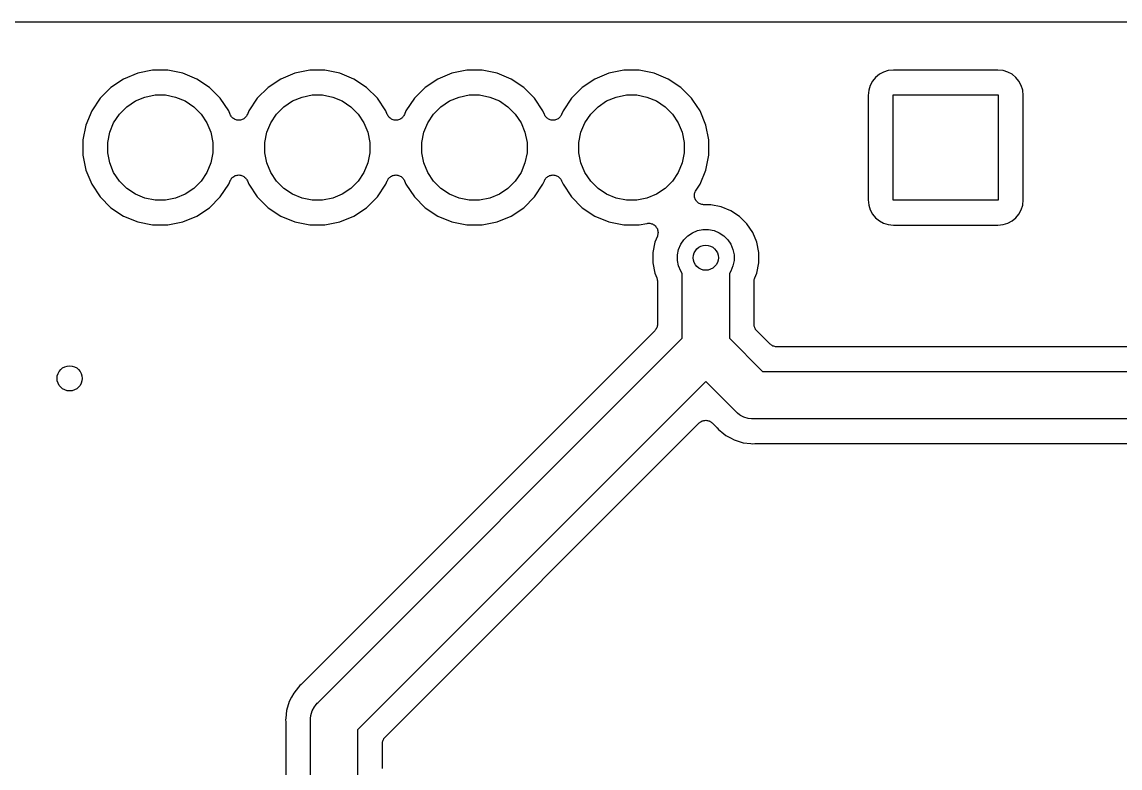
# Model space of a CAD drawing. Extents: x 3.6 to 7.49, y -4.48 to -2.36.
# Drawn here: x 4.397 to 5.096, y -2.865 to -2.391 of the extents above; entities that cross this region are included whole.
import ezdxf

# ---------------------------------------------------------------- set-up
doc = ezdxf.new("R2010")
doc.units = 0
doc.header["$MEASUREMENT"] = 0
doc.layers.add('BLACK', color=7, linetype='CONTINUOUS')

msp = doc.modelspace()

# ---------------------------------------------------------------- linework, layer by layer
at = {"layer": 'BLACK', "linetype": 'CONTINUOUS'}
for p, q in [((4.25432, -2.39055), (7.05473, -2.39055)), ((4.47108, -2.42315), (4.46212, -2.42686)), ((4.48059, -2.42126), (4.47108, -2.42315)), ((4.49028, -2.42126), (4.48059, -2.42126)), ((4.49979, -2.42315), (4.49028, -2.42126)), ((4.50874, -2.42686), (4.49979, -2.42315)), ((4.57108, -2.42315), (4.56212, -2.42686)), ((4.58059, -2.42126), (4.57108, -2.42315)), ((4.59028, -2.42126), (4.58059, -2.42126)), ((4.59979, -2.42315), (4.59028, -2.42126)), ((4.60874, -2.42686), (4.59979, -2.42315)), ((4.67108, -2.42315), (4.66212, -2.42686)), ((4.68059, -2.42126), (4.67108, -2.42315)), ((4.69028, -2.42126), (4.68059, -2.42126)), ((4.69979, -2.42315), (4.69028, -2.42126)), ((4.70874, -2.42686), (4.69979, -2.42315)), ((4.77108, -2.42315), (4.76212, -2.42686)), ((4.78059, -2.42126), (4.77108, -2.42315)), ((4.79028, -2.42126), (4.78059, -2.42126)), ((4.79979, -2.42315), (4.79028, -2.42126)), ((4.80874, -2.42686), (4.79979, -2.42315)), ((4.94318, -2.42385), (4.94078, -2.42582)), ((4.94591, -2.42239), (4.94318, -2.42385)), ((4.94888, -2.42149), (4.94591, -2.42239)), ((4.95226, -2.42116), (4.94888, -2.42149)), ((5.01861, -2.42116), (4.95226, -2.42116)), ((5.02198, -2.42149), (5.01861, -2.42116)), ((5.02495, -2.42239), (5.02198, -2.42149)), ((5.02769, -2.42385), (5.02495, -2.42239)), ((5.03009, -2.42582), (5.02769, -2.42385)), ((4.45406, -2.43225), (4.44721, -2.4391)), ((4.46212, -2.42686), (4.45406, -2.43225)), ((4.5168, -2.43225), (4.50874, -2.42686)), ((4.52366, -2.4391), (4.5168, -2.43225)), ((4.55406, -2.43225), (4.54721, -2.4391)), ((4.56212, -2.42686), (4.55406, -2.43225)), ((4.6168, -2.43225), (4.60874, -2.42686)), ((4.62366, -2.4391), (4.6168, -2.43225)), ((4.65406, -2.43225), (4.64721, -2.4391)), ((4.66212, -2.42686), (4.65406, -2.43225)), ((4.7168, -2.43225), (4.70874, -2.42686)), ((4.72366, -2.4391), (4.7168, -2.43225)), ((4.75406, -2.43225), (4.74721, -2.4391)), ((4.76212, -2.42686), (4.75406, -2.43225)), ((4.8168, -2.43225), (4.80874, -2.42686)), ((4.82366, -2.4391), (4.8168, -2.43225)), ((4.93735, -2.43095), (4.93645, -2.43392)), ((4.93881, -2.42822), (4.93735, -2.43095)), ((4.94078, -2.42582), (4.93881, -2.42822)), ((5.03206, -2.42822), (5.03009, -2.42582)), ((5.03352, -2.43095), (5.03206, -2.42822)), ((5.03442, -2.43392), (5.03352, -2.43095)), ((4.44721, -2.4391), (4.44182, -2.44716)), ((4.46958, -2.44082), (4.47567, -2.43829)), ((4.47567, -2.43829), (4.48214, -2.43701)), ((4.48214, -2.43701), (4.48873, -2.43701)), ((4.48873, -2.43701), (4.49519, -2.43829)), ((4.49519, -2.43829), (4.50128, -2.44082)), ((4.52904, -2.44716), (4.52366, -2.4391)), ((4.54721, -2.4391), (4.54182, -2.44716)), ((4.56958, -2.44082), (4.57567, -2.43829)), ((4.57567, -2.43829), (4.58214, -2.43701)), ((4.58214, -2.43701), (4.58873, -2.43701)), ((4.58873, -2.43701), (4.59519, -2.43829)), ((4.59519, -2.43829), (4.60128, -2.44082)), ((4.62904, -2.44716), (4.62366, -2.4391)), ((4.64721, -2.4391), (4.64182, -2.44716)), ((4.66958, -2.44082), (4.67567, -2.43829)), ((4.67567, -2.43829), (4.68214, -2.43701)), ((4.68214, -2.43701), (4.68873, -2.43701)), ((4.68873, -2.43701), (4.69519, -2.43829)), ((4.69519, -2.43829), (4.70128, -2.44082)), ((4.72904, -2.44716), (4.72366, -2.4391)), ((4.74721, -2.4391), (4.74182, -2.44716)), ((4.76958, -2.44082), (4.77567, -2.43829)), ((4.77567, -2.43829), (4.78214, -2.43701)), ((4.78214, -2.43701), (4.78873, -2.43701)), ((4.78873, -2.43701), (4.79519, -2.43829)), ((4.79519, -2.43829), (4.80128, -2.44082)), ((4.82445, -2.44029), (4.82366, -2.4391)), ((4.93645, -2.43392), (4.93612, -2.4373)), ((4.93612, -2.4373), (4.93612, -2.50365)), ((4.95197, -2.50394), (4.95197, -2.43701)), ((4.95197, -2.43701), (5.0189, -2.43701)), ((5.0189, -2.43701), (5.0189, -2.50394)), ((5.03475, -2.4373), (5.03442, -2.43392)), ((5.03475, -2.50365), (5.03475, -2.4373)), ((4.45944, -2.44914), (4.4641, -2.44448)), ((4.4641, -2.44448), (4.46958, -2.44082)), ((4.50128, -2.44082), (4.50677, -2.44448)), ((4.50677, -2.44448), (4.51143, -2.44914)), ((4.55944, -2.44914), (4.5641, -2.44448)), ((4.5641, -2.44448), (4.56958, -2.44082)), ((4.60128, -2.44082), (4.60677, -2.44448)), ((4.60677, -2.44448), (4.61143, -2.44914)), ((4.65944, -2.44914), (4.6641, -2.44448)), ((4.6641, -2.44448), (4.66958, -2.44082)), ((4.70128, -2.44082), (4.70677, -2.44448)), ((4.70677, -2.44448), (4.71143, -2.44914)), ((4.75944, -2.44914), (4.7641, -2.44448)), ((4.7641, -2.44448), (4.76958, -2.44082)), ((4.80128, -2.44082), (4.80677, -2.44448)), ((4.80677, -2.44448), (4.81143, -2.44914)), ((4.82904, -2.44716), (4.82445, -2.44029)), ((4.44182, -2.44716), (4.43811, -2.45612)), ((4.45578, -2.45462), (4.45944, -2.44914)), ((4.51143, -2.44914), (4.51509, -2.45462)), ((4.52998, -2.44941), (4.52904, -2.44716)), ((4.53024, -2.44991), (4.52998, -2.44941)), ((4.53051, -2.45041), (4.53024, -2.44991)), ((4.53052, -2.45042), (4.53051, -2.45041)), ((4.53052, -2.45043), (4.53052, -2.45042)), ((4.53088, -2.45086), (4.53052, -2.45043)), ((4.53124, -2.45131), (4.53088, -2.45086)), ((4.53125, -2.45132), (4.53124, -2.45131)), ((4.53124, -2.45131), (4.53124, -2.45131)), ((4.53169, -2.45168), (4.53125, -2.45132)), ((4.53212, -2.45204), (4.53169, -2.45168)), ((4.53213, -2.45205), (4.53212, -2.45204)), ((4.53214, -2.45205), (4.53213, -2.45205)), ((4.53264, -2.45232), (4.53214, -2.45205)), ((4.53314, -2.45259), (4.53264, -2.45232)), ((4.53314, -2.4526), (4.53314, -2.45259)), ((4.53315, -2.4526), (4.53314, -2.4526)), ((4.5337, -2.45277), (4.53315, -2.4526)), ((4.53424, -2.45294), (4.5337, -2.45277)), ((4.53425, -2.45294), (4.53424, -2.45294)), ((4.53426, -2.45294), (4.53425, -2.45294)), ((4.53481, -2.453), (4.53426, -2.45294)), ((4.53538, -2.45306), (4.53481, -2.453)), ((4.53539, -2.45306), (4.53538, -2.45306)), ((4.5354, -2.45306), (4.53539, -2.45306)), ((4.53595, -2.45301), (4.5354, -2.45306)), ((4.53653, -2.45296), (4.53595, -2.45301)), ((4.53654, -2.45295), (4.53653, -2.45296)), ((4.53655, -2.45295), (4.53654, -2.45295)), ((4.53709, -2.45279), (4.53655, -2.45295)), ((4.53764, -2.45263), (4.53709, -2.45279)), ((4.53765, -2.45263), (4.53764, -2.45263)), ((4.53815, -2.45236), (4.53765, -2.45262)), ((4.53765, -2.45262), (4.53765, -2.45263)), ((4.53866, -2.4521), (4.53815, -2.45236)), ((4.53867, -2.45209), (4.53866, -2.4521)), ((4.53868, -2.45209), (4.53867, -2.45209)), ((4.53912, -2.45173), (4.53868, -2.45209)), ((4.53956, -2.45138), (4.53912, -2.45173)), ((4.53957, -2.45136), (4.53956, -2.45137)), ((4.53956, -2.45137), (4.53956, -2.45138)), ((4.53993, -2.45093), (4.53957, -2.45136)), ((4.5403, -2.4505), (4.53993, -2.45093)), ((4.54031, -2.45049), (4.5403, -2.4505)), ((4.54058, -2.44998), (4.54031, -2.45048)), ((4.54031, -2.45048), (4.54031, -2.45049)), ((4.54086, -2.44949), (4.54058, -2.44998)), ((4.54087, -2.44947), (4.54086, -2.44947)), ((4.54086, -2.44947), (4.54086, -2.44949)), ((4.54089, -2.44941), (4.54087, -2.44947)), ((4.54087, -2.44947), (4.54087, -2.44947)), ((4.54182, -2.44716), (4.54089, -2.44941)), ((4.55578, -2.45462), (4.55944, -2.44914)), ((4.61143, -2.44914), (4.61509, -2.45462)), ((4.62998, -2.44941), (4.62904, -2.44716)), ((4.63024, -2.44991), (4.62998, -2.44941)), ((4.63051, -2.45041), (4.63024, -2.44991)), ((4.63052, -2.45042), (4.63051, -2.45041)), ((4.63052, -2.45043), (4.63052, -2.45042)), ((4.63088, -2.45086), (4.63052, -2.45043)), ((4.63124, -2.45131), (4.63088, -2.45086)), ((4.63125, -2.45132), (4.63124, -2.45131)), ((4.63124, -2.45131), (4.63124, -2.45131)), ((4.63169, -2.45168), (4.63125, -2.45132)), ((4.63212, -2.45204), (4.63169, -2.45168)), ((4.63213, -2.45205), (4.63212, -2.45204)), ((4.63214, -2.45205), (4.63213, -2.45205)), ((4.63264, -2.45232), (4.63214, -2.45205)), ((4.63314, -2.45259), (4.63264, -2.45232)), ((4.63314, -2.4526), (4.63314, -2.45259)), ((4.63315, -2.4526), (4.63314, -2.4526)), ((4.6337, -2.45277), (4.63315, -2.4526)), ((4.63424, -2.45294), (4.6337, -2.45277)), ((4.63425, -2.45294), (4.63424, -2.45294)), ((4.63426, -2.45294), (4.63425, -2.45294)), ((4.63481, -2.453), (4.63426, -2.45294)), ((4.63538, -2.45306), (4.63481, -2.453)), ((4.63539, -2.45306), (4.63538, -2.45306)), ((4.6354, -2.45306), (4.63539, -2.45306)), ((4.63595, -2.45301), (4.6354, -2.45306)), ((4.63653, -2.45296), (4.63595, -2.45301)), ((4.63654, -2.45295), (4.63653, -2.45296)), ((4.63655, -2.45295), (4.63654, -2.45295)), ((4.63709, -2.45279), (4.63655, -2.45295)), ((4.63764, -2.45263), (4.63709, -2.45279)), ((4.63765, -2.45263), (4.63764, -2.45263)), ((4.63815, -2.45236), (4.63765, -2.45262)), ((4.63765, -2.45262), (4.63765, -2.45263)), ((4.63866, -2.4521), (4.63815, -2.45236)), ((4.63867, -2.45209), (4.63866, -2.4521)), ((4.63868, -2.45209), (4.63867, -2.45209)), ((4.63912, -2.45173), (4.63868, -2.45209)), ((4.63956, -2.45138), (4.63912, -2.45173)), ((4.63957, -2.45136), (4.63956, -2.45137)), ((4.63956, -2.45137), (4.63956, -2.45138)), ((4.63993, -2.45093), (4.63957, -2.45136)), ((4.6403, -2.4505), (4.63993, -2.45093)), ((4.64031, -2.45049), (4.6403, -2.4505)), ((4.64058, -2.44998), (4.64031, -2.45048)), ((4.64031, -2.45048), (4.64031, -2.45049)), ((4.64086, -2.44949), (4.64058, -2.44998)), ((4.64087, -2.44947), (4.64086, -2.44947)), ((4.64086, -2.44947), (4.64086, -2.44949)), ((4.64089, -2.44941), (4.64087, -2.44947)), ((4.64087, -2.44947), (4.64087, -2.44947)), ((4.64182, -2.44716), (4.64089, -2.44941)), ((4.65578, -2.45462), (4.65944, -2.44914)), ((4.71143, -2.44914), (4.71509, -2.45462)), ((4.72998, -2.44941), (4.72904, -2.44716)), ((4.73024, -2.44991), (4.72998, -2.44941)), ((4.73051, -2.45041), (4.73024, -2.44991)), ((4.73052, -2.45042), (4.73051, -2.45041)), ((4.73052, -2.45043), (4.73052, -2.45042)), ((4.73088, -2.45086), (4.73052, -2.45043)), ((4.73124, -2.45131), (4.73088, -2.45086)), ((4.73125, -2.45132), (4.73124, -2.45131)), ((4.73124, -2.45131), (4.73124, -2.45131)), ((4.73169, -2.45168), (4.73125, -2.45132)), ((4.73212, -2.45204), (4.73169, -2.45168)), ((4.73213, -2.45205), (4.73212, -2.45204)), ((4.73214, -2.45205), (4.73213, -2.45205)), ((4.73264, -2.45232), (4.73214, -2.45205)), ((4.73314, -2.45259), (4.73264, -2.45232)), ((4.73314, -2.4526), (4.73314, -2.45259)), ((4.73315, -2.4526), (4.73314, -2.4526)), ((4.7337, -2.45277), (4.73315, -2.4526)), ((4.73424, -2.45294), (4.7337, -2.45277)), ((4.73425, -2.45294), (4.73424, -2.45294)), ((4.73426, -2.45294), (4.73425, -2.45294)), ((4.73481, -2.453), (4.73426, -2.45294)), ((4.73538, -2.45306), (4.73481, -2.453)), ((4.73539, -2.45306), (4.73538, -2.45306)), ((4.7354, -2.45306), (4.73539, -2.45306)), ((4.73595, -2.45301), (4.7354, -2.45306)), ((4.73653, -2.45296), (4.73595, -2.45301)), ((4.73654, -2.45295), (4.73653, -2.45296)), ((4.73655, -2.45295), (4.73654, -2.45295)), ((4.73709, -2.45279), (4.73655, -2.45295)), ((4.73764, -2.45263), (4.73709, -2.45279)), ((4.73765, -2.45263), (4.73764, -2.45263)), ((4.73815, -2.45236), (4.73765, -2.45262)), ((4.73765, -2.45262), (4.73765, -2.45263)), ((4.73866, -2.4521), (4.73815, -2.45236)), ((4.73867, -2.45209), (4.73866, -2.4521)), ((4.73868, -2.45209), (4.73867, -2.45209)), ((4.73912, -2.45173), (4.73868, -2.45209)), ((4.73956, -2.45138), (4.73912, -2.45173)), ((4.73957, -2.45136), (4.73956, -2.45137)), ((4.73956, -2.45137), (4.73956, -2.45138)), ((4.73993, -2.45093), (4.73957, -2.45136)), ((4.7403, -2.4505), (4.73993, -2.45093)), ((4.74031, -2.45049), (4.7403, -2.4505)), ((4.74058, -2.44998), (4.74031, -2.45048)), ((4.74031, -2.45048), (4.74031, -2.45049)), ((4.74086, -2.44949), (4.74058, -2.44998)), ((4.74087, -2.44947), (4.74086, -2.44947)), ((4.74086, -2.44947), (4.74086, -2.44949)), ((4.74089, -2.44941), (4.74087, -2.44947)), ((4.74087, -2.44947), (4.74087, -2.44947)), ((4.74182, -2.44716), (4.74089, -2.44941)), ((4.75578, -2.45462), (4.75944, -2.44914)), ((4.81143, -2.44914), (4.81509, -2.45462)), ((4.83275, -2.45612), (4.82904, -2.44716)), ((4.43811, -2.45612), (4.43622, -2.46563)), ((4.45325, -2.46071), (4.45578, -2.45462)), ((4.51509, -2.45462), (4.51761, -2.46071)), ((4.55325, -2.46071), (4.55578, -2.45462)), ((4.61509, -2.45462), (4.61761, -2.46071)), ((4.65325, -2.46071), (4.65578, -2.45462)), ((4.71509, -2.45462), (4.71761, -2.46071)), ((4.75325, -2.46071), (4.75578, -2.45462)), ((4.81509, -2.45462), (4.81761, -2.46071)), ((4.83465, -2.46563), (4.83275, -2.45612)), ((4.43622, -2.46563), (4.43622, -2.47532)), ((4.45197, -2.46718), (4.45325, -2.46071)), ((4.45197, -2.47377), (4.45197, -2.46718)), ((4.51761, -2.46071), (4.5189, -2.46718)), ((4.5189, -2.46718), (4.5189, -2.47377)), ((4.55197, -2.46718), (4.55325, -2.46071)), ((4.55197, -2.47377), (4.55197, -2.46718)), ((4.61761, -2.46071), (4.6189, -2.46718)), ((4.6189, -2.46718), (4.6189, -2.47377)), ((4.65197, -2.46718), (4.65325, -2.46071)), ((4.65197, -2.47377), (4.65197, -2.46718)), ((4.71761, -2.46071), (4.7189, -2.46718)), ((4.7189, -2.46718), (4.7189, -2.47377)), ((4.75197, -2.46718), (4.75325, -2.46071)), ((4.75197, -2.47377), (4.75197, -2.46718)), ((4.81761, -2.46071), (4.8189, -2.46718)), ((4.8189, -2.46718), (4.8189, -2.47377)), ((4.83465, -2.47532), (4.83465, -2.46563)), ((4.45325, -2.48023), (4.45197, -2.47377)), ((4.5189, -2.47377), (4.51761, -2.48023)), ((4.55325, -2.48023), (4.55197, -2.47377)), ((4.6189, -2.47377), (4.61761, -2.48023)), ((4.65325, -2.48023), (4.65197, -2.47377)), ((4.7189, -2.47377), (4.71761, -2.48023)), ((4.75325, -2.48023), (4.75197, -2.47377)), ((4.8189, -2.47377), (4.81761, -2.48023)), ((4.43622, -2.47532), (4.43811, -2.48483)), ((4.45578, -2.48632), (4.45325, -2.48023)), ((4.51761, -2.48023), (4.51509, -2.48632)), ((4.55578, -2.48632), (4.55325, -2.48023)), ((4.61761, -2.48023), (4.61509, -2.48632)), ((4.65578, -2.48632), (4.65325, -2.48023)), ((4.71761, -2.48023), (4.71509, -2.48632)), ((4.75578, -2.48632), (4.75325, -2.48023)), ((4.81761, -2.48023), (4.81509, -2.48632)), ((4.83275, -2.48483), (4.83465, -2.47532)), ((4.43811, -2.48483), (4.44182, -2.49378)), ((4.45944, -2.4918), (4.45578, -2.48632)), ((4.51509, -2.48632), (4.51143, -2.4918)), ((4.53271, -2.48858), (4.53321, -2.48832)), ((4.53321, -2.48832), (4.53322, -2.48832)), ((4.53322, -2.48832), (4.53323, -2.48831)), ((4.53323, -2.48831), (4.53378, -2.48815)), ((4.53378, -2.48815), (4.53432, -2.48799)), ((4.53432, -2.48799), (4.53433, -2.48799)), ((4.53433, -2.48799), (4.53434, -2.48799)), ((4.53434, -2.48799), (4.5349, -2.48794)), ((4.5349, -2.48794), (4.53546, -2.48789)), ((4.53546, -2.48789), (4.53547, -2.48789)), ((4.53547, -2.48789), (4.53548, -2.48789)), ((4.53548, -2.48789), (4.53605, -2.48795)), ((4.53605, -2.48795), (4.53661, -2.48801)), ((4.53661, -2.48801), (4.53662, -2.48801)), ((4.53662, -2.48801), (4.53663, -2.48801)), ((4.53663, -2.48801), (4.53716, -2.48817)), ((4.53716, -2.48817), (4.53771, -2.48834)), ((4.55944, -2.4918), (4.55578, -2.48632)), ((4.61509, -2.48632), (4.61143, -2.4918)), ((4.63271, -2.48858), (4.63321, -2.48832)), ((4.63321, -2.48832), (4.63322, -2.48832)), ((4.63322, -2.48832), (4.63323, -2.48831)), ((4.63323, -2.48831), (4.63378, -2.48815)), ((4.63378, -2.48815), (4.63432, -2.48799)), ((4.63432, -2.48799), (4.63433, -2.48799)), ((4.63433, -2.48799), (4.63434, -2.48799)), ((4.63434, -2.48799), (4.6349, -2.48794)), ((4.6349, -2.48794), (4.63546, -2.48789)), ((4.63546, -2.48789), (4.63547, -2.48789)), ((4.63547, -2.48789), (4.63548, -2.48789)), ((4.63548, -2.48789), (4.63605, -2.48795)), ((4.63605, -2.48795), (4.63661, -2.48801)), ((4.63661, -2.48801), (4.63662, -2.48801)), ((4.63662, -2.48801), (4.63663, -2.48801)), ((4.63663, -2.48801), (4.63716, -2.48817)), ((4.63716, -2.48817), (4.63771, -2.48834)), ((4.65944, -2.4918), (4.65578, -2.48632)), ((4.71509, -2.48632), (4.71143, -2.4918)), ((4.73271, -2.48858), (4.73321, -2.48832)), ((4.73321, -2.48832), (4.73322, -2.48832)), ((4.73322, -2.48832), (4.73323, -2.48831)), ((4.73323, -2.48831), (4.73378, -2.48815)), ((4.73378, -2.48815), (4.73432, -2.48799)), ((4.73432, -2.48799), (4.73433, -2.48799)), ((4.73433, -2.48799), (4.73434, -2.48799)), ((4.73434, -2.48799), (4.7349, -2.48794)), ((4.7349, -2.48794), (4.73546, -2.48789)), ((4.73546, -2.48789), (4.73547, -2.48789)), ((4.73547, -2.48789), (4.73548, -2.48789)), ((4.73548, -2.48789), (4.73605, -2.48795)), ((4.73605, -2.48795), (4.73661, -2.48801)), ((4.73661, -2.48801), (4.73662, -2.48801)), ((4.73662, -2.48801), (4.73663, -2.48801)), ((4.73663, -2.48801), (4.73716, -2.48817)), ((4.73716, -2.48817), (4.73771, -2.48834)), ((4.75944, -2.4918), (4.75578, -2.48632)), ((4.81509, -2.48632), (4.81143, -2.4918)), ((4.82904, -2.49378), (4.83275, -2.48483)), ((4.44182, -2.49378), (4.44721, -2.50184)), ((4.4641, -2.49647), (4.45944, -2.4918)), ((4.51143, -2.4918), (4.50677, -2.49647)), ((4.52366, -2.50184), (4.52904, -2.49378)), ((4.52904, -2.49378), (4.52998, -2.49153)), ((4.52998, -2.49153), (4.53, -2.49148)), ((4.53, -2.49147), (4.53001, -2.49146)), ((4.53, -2.49148), (4.53, -2.49147)), ((4.53, -2.49148), (4.53, -2.49148)), ((4.53001, -2.49146), (4.53028, -2.49097)), ((4.53028, -2.49097), (4.53055, -2.49046)), ((4.53055, -2.49046), (4.53056, -2.49046)), ((4.53056, -2.49046), (4.53057, -2.49045)), ((4.53057, -2.49045), (4.53092, -2.49002)), ((4.53092, -2.49002), (4.53129, -2.48958)), ((4.53129, -2.48958), (4.5313, -2.48957)), ((4.5313, -2.48957), (4.53131, -2.48957)), ((4.53131, -2.48957), (4.53174, -2.48922)), ((4.53174, -2.48922), (4.53219, -2.48886)), ((4.53219, -2.48886), (4.5322, -2.48885)), ((4.5322, -2.48885), (4.53221, -2.48885)), ((4.53221, -2.48885), (4.53271, -2.48858)), ((4.53771, -2.48834), (4.53772, -2.48835)), ((4.53772, -2.48835), (4.53773, -2.48835)), ((4.53773, -2.48835), (4.53822, -2.48862)), ((4.53822, -2.48862), (4.53873, -2.48889)), ((4.53873, -2.48889), (4.53873, -2.4889)), ((4.53873, -2.4889), (4.53874, -2.4889)), ((4.53874, -2.4889), (4.53917, -2.48926)), ((4.53917, -2.48926), (4.53962, -2.48962)), ((4.53962, -2.48962), (4.53962, -2.48963)), ((4.53962, -2.48963), (4.53963, -2.48964)), ((4.53963, -2.48964), (4.53998, -2.49007)), ((4.53998, -2.49007), (4.54035, -2.49052)), ((4.54035, -2.49052), (4.54035, -2.49052)), ((4.54035, -2.49052), (4.54036, -2.49053)), ((4.54036, -2.49053), (4.54062, -2.49103)), ((4.54062, -2.49103), (4.54089, -2.49153)), ((4.54089, -2.49153), (4.54182, -2.49378)), ((4.54182, -2.49378), (4.54721, -2.50184)), ((4.5641, -2.49647), (4.55944, -2.4918)), ((4.61143, -2.4918), (4.60677, -2.49647)), ((4.62366, -2.50184), (4.62904, -2.49378)), ((4.62904, -2.49378), (4.62998, -2.49153)), ((4.62998, -2.49153), (4.63, -2.49148)), ((4.63, -2.49147), (4.63001, -2.49146)), ((4.63, -2.49148), (4.63, -2.49147)), ((4.63, -2.49148), (4.63, -2.49148)), ((4.63001, -2.49146), (4.63028, -2.49097)), ((4.63028, -2.49097), (4.63055, -2.49046)), ((4.63055, -2.49046), (4.63056, -2.49046)), ((4.63056, -2.49046), (4.63057, -2.49045)), ((4.63057, -2.49045), (4.63092, -2.49002)), ((4.63092, -2.49002), (4.63129, -2.48958)), ((4.63129, -2.48958), (4.6313, -2.48957)), ((4.6313, -2.48957), (4.63131, -2.48957)), ((4.63131, -2.48957), (4.63174, -2.48922)), ((4.63174, -2.48922), (4.63219, -2.48886)), ((4.63219, -2.48886), (4.6322, -2.48885)), ((4.6322, -2.48885), (4.63221, -2.48885)), ((4.63221, -2.48885), (4.63271, -2.48858)), ((4.63771, -2.48834), (4.63772, -2.48835)), ((4.63772, -2.48835), (4.63773, -2.48835)), ((4.63773, -2.48835), (4.63822, -2.48862)), ((4.63822, -2.48862), (4.63873, -2.48889)), ((4.63873, -2.48889), (4.63873, -2.4889)), ((4.63873, -2.4889), (4.63874, -2.4889)), ((4.63874, -2.4889), (4.63917, -2.48926)), ((4.63917, -2.48926), (4.63962, -2.48962)), ((4.63962, -2.48962), (4.63962, -2.48963)), ((4.63962, -2.48963), (4.63963, -2.48964)), ((4.63963, -2.48964), (4.63998, -2.49007)), ((4.63998, -2.49007), (4.64035, -2.49052)), ((4.64035, -2.49052), (4.64035, -2.49052)), ((4.64035, -2.49052), (4.64036, -2.49053)), ((4.64036, -2.49053), (4.64062, -2.49103)), ((4.64062, -2.49103), (4.64089, -2.49153)), ((4.64089, -2.49153), (4.64182, -2.49378)), ((4.64182, -2.49378), (4.64721, -2.50184)), ((4.6641, -2.49647), (4.65944, -2.4918)), ((4.71143, -2.4918), (4.70677, -2.49647)), ((4.72366, -2.50184), (4.72904, -2.49378)), ((4.72904, -2.49378), (4.72998, -2.49153)), ((4.72998, -2.49153), (4.73, -2.49148)), ((4.73, -2.49147), (4.73001, -2.49146)), ((4.73, -2.49148), (4.73, -2.49147)), ((4.73, -2.49148), (4.73, -2.49148)), ((4.73001, -2.49146), (4.73028, -2.49097)), ((4.73028, -2.49097), (4.73055, -2.49046)), ((4.73055, -2.49046), (4.73056, -2.49046)), ((4.73056, -2.49046), (4.73057, -2.49045)), ((4.73057, -2.49045), (4.73092, -2.49002)), ((4.73092, -2.49002), (4.73129, -2.48958)), ((4.73129, -2.48958), (4.7313, -2.48957)), ((4.7313, -2.48957), (4.73131, -2.48957)), ((4.73131, -2.48957), (4.73174, -2.48922)), ((4.73174, -2.48922), (4.73219, -2.48886)), ((4.73219, -2.48886), (4.7322, -2.48885)), ((4.7322, -2.48885), (4.73221, -2.48885)), ((4.73221, -2.48885), (4.73271, -2.48858)), ((4.73771, -2.48834), (4.73772, -2.48835)), ((4.73772, -2.48835), (4.73773, -2.48835)), ((4.73773, -2.48835), (4.73822, -2.48862)), ((4.73822, -2.48862), (4.73873, -2.48889)), ((4.73873, -2.48889), (4.73873, -2.4889)), ((4.73873, -2.4889), (4.73874, -2.4889)), ((4.73874, -2.4889), (4.73917, -2.48926)), ((4.73917, -2.48926), (4.73962, -2.48962)), ((4.73962, -2.48962), (4.73962, -2.48963)), ((4.73962, -2.48963), (4.73963, -2.48964)), ((4.73963, -2.48964), (4.73998, -2.49007)), ((4.73998, -2.49007), (4.74035, -2.49052)), ((4.74035, -2.49052), (4.74035, -2.49052)), ((4.74035, -2.49052), (4.74036, -2.49053)), ((4.74036, -2.49053), (4.74062, -2.49103)), ((4.74062, -2.49103), (4.74089, -2.49153)), ((4.74089, -2.49153), (4.74182, -2.49378)), ((4.74182, -2.49378), (4.74721, -2.50184)), ((4.7641, -2.49647), (4.75944, -2.4918)), ((4.81143, -2.4918), (4.80677, -2.49647)), ((4.82648, -2.49762), (4.82904, -2.49378)), ((4.44721, -2.50184), (4.45406, -2.5087)), ((4.46958, -2.50013), (4.4641, -2.49647)), ((4.47567, -2.50265), (4.46958, -2.50013)), ((4.50128, -2.50013), (4.49519, -2.50265)), ((4.50677, -2.49647), (4.50128, -2.50013)), ((4.5168, -2.5087), (4.52366, -2.50184)), ((4.54721, -2.50184), (4.55406, -2.5087)), ((4.56958, -2.50013), (4.5641, -2.49647)), ((4.57567, -2.50265), (4.56958, -2.50013)), ((4.60128, -2.50013), (4.59519, -2.50265)), ((4.60677, -2.49647), (4.60128, -2.50013)), ((4.6168, -2.5087), (4.62366, -2.50184)), ((4.64721, -2.50184), (4.65406, -2.5087)), ((4.66958, -2.50013), (4.6641, -2.49647)), ((4.67567, -2.50265), (4.66958, -2.50013)), ((4.70128, -2.50013), (4.69519, -2.50265)), ((4.70677, -2.49647), (4.70128, -2.50013)), ((4.7168, -2.5087), (4.72366, -2.50184)), ((4.74721, -2.50184), (4.75406, -2.5087)), ((4.76958, -2.50013), (4.7641, -2.49647)), ((4.77567, -2.50265), (4.76958, -2.50013)), ((4.80128, -2.50013), (4.79519, -2.50265)), ((4.80677, -2.49647), (4.80128, -2.50013)), ((4.82549, -2.50086), (4.82555, -2.5003)), ((4.82549, -2.50087), (4.82549, -2.50086)), ((4.82549, -2.50088), (4.82549, -2.50087)), ((4.82554, -2.50144), (4.82549, -2.50088)), ((4.82559, -2.502), (4.82554, -2.50144)), ((4.82555, -2.5003), (4.8256, -2.49974)), ((4.8256, -2.50202), (4.82559, -2.502)), ((4.8256, -2.49974), (4.82561, -2.49972)), ((4.8256, -2.50203), (4.8256, -2.50202)), ((4.82576, -2.50257), (4.8256, -2.50203)), ((4.82561, -2.49971), (4.82577, -2.49917)), ((4.82561, -2.49972), (4.82561, -2.49971)), ((4.82577, -2.49917), (4.82594, -2.49863)), ((4.82594, -2.49863), (4.82595, -2.49862)), ((4.82595, -2.49861), (4.82622, -2.49811)), ((4.82595, -2.49862), (4.82595, -2.49861)), ((4.82622, -2.49811), (4.82648, -2.49762)), ((4.45406, -2.5087), (4.46212, -2.51408)), ((4.48214, -2.50394), (4.47567, -2.50265)), ((4.48873, -2.50394), (4.48214, -2.50394)), ((4.49519, -2.50265), (4.48873, -2.50394)), ((4.50874, -2.51408), (4.5168, -2.5087)), ((4.55406, -2.5087), (4.56212, -2.51408)), ((4.58214, -2.50394), (4.57567, -2.50265)), ((4.58873, -2.50394), (4.58214, -2.50394)), ((4.59519, -2.50265), (4.58873, -2.50394)), ((4.60874, -2.51408), (4.6168, -2.5087)), ((4.65406, -2.5087), (4.66212, -2.51408)), ((4.68214, -2.50394), (4.67567, -2.50265)), ((4.68873, -2.50394), (4.68214, -2.50394)), ((4.69519, -2.50265), (4.68873, -2.50394)), ((4.70874, -2.51408), (4.7168, -2.5087)), ((4.75406, -2.5087), (4.76212, -2.51408)), ((4.78214, -2.50394), (4.77567, -2.50265)), ((4.78873, -2.50394), (4.78214, -2.50394)), ((4.79519, -2.50265), (4.78873, -2.50394)), ((4.82592, -2.50311), (4.82576, -2.50257)), ((4.82592, -2.50312), (4.82592, -2.50311)), ((4.82593, -2.50313), (4.82592, -2.50312)), ((4.82619, -2.50363), (4.82593, -2.50313)), ((4.82645, -2.50413), (4.82619, -2.50363)), ((4.82646, -2.50414), (4.82645, -2.50413)), ((4.82647, -2.50415), (4.82646, -2.50414)), ((4.82682, -2.50459), (4.82647, -2.50415)), ((4.82717, -2.50503), (4.82682, -2.50459)), ((4.82718, -2.50504), (4.82717, -2.50503)), ((4.82719, -2.50505), (4.82718, -2.50504)), ((4.82762, -2.5054), (4.82719, -2.50505)), ((4.82806, -2.50577), (4.82762, -2.5054)), ((4.82807, -2.50578), (4.82806, -2.50577)), ((4.82808, -2.50578), (4.82807, -2.50578)), ((4.82857, -2.50605), (4.82808, -2.50578)), ((4.82907, -2.50633), (4.82857, -2.50605)), ((4.82908, -2.50633), (4.82907, -2.50633)), ((4.82909, -2.50634), (4.82908, -2.50633)), ((4.82963, -2.5065), (4.82909, -2.50634)), ((4.83017, -2.50667), (4.82963, -2.5065)), ((4.83018, -2.50668), (4.83017, -2.50667)), ((4.83019, -2.50668), (4.83018, -2.50668)), ((4.83075, -2.50674), (4.83019, -2.50668)), ((4.83131, -2.5068), (4.83075, -2.50674)), ((4.83134, -2.5068), (4.83131, -2.5068)), ((4.83139, -2.5068), (4.83134, -2.5068)), ((4.83134, -2.5068), (4.83134, -2.5068)), ((4.83134, -2.5068), (4.83134, -2.5068)), ((4.836, -2.5068), (4.83139, -2.5068)), ((4.84252, -2.5081), (4.836, -2.5068)), ((4.84866, -2.51064), (4.84252, -2.5081)), ((4.93612, -2.50365), (4.93645, -2.50702)), ((4.93645, -2.50702), (4.93735, -2.50999)), ((5.0189, -2.50394), (4.95197, -2.50394)), ((5.03352, -2.50999), (5.03442, -2.50702)), ((5.03442, -2.50702), (5.03475, -2.50365)), ((4.46212, -2.51408), (4.47108, -2.51779)), ((4.49979, -2.51779), (4.50874, -2.51408)), ((4.56212, -2.51408), (4.57108, -2.51779)), ((4.59979, -2.51779), (4.60874, -2.51408)), ((4.66212, -2.51408), (4.67108, -2.51779)), ((4.69979, -2.51779), (4.70874, -2.51408)), ((4.76212, -2.51408), (4.77108, -2.51779)), ((4.85419, -2.51434), (4.84866, -2.51064)), ((4.85889, -2.51904), (4.85419, -2.51434)), ((4.93735, -2.50999), (4.93881, -2.51273)), ((4.93881, -2.51273), (4.94078, -2.51513)), ((4.94078, -2.51513), (4.94318, -2.51709)), ((5.02769, -2.51709), (5.03009, -2.51513)), ((5.03009, -2.51513), (5.03206, -2.51273)), ((5.03206, -2.51273), (5.03352, -2.50999)), ((4.47108, -2.51779), (4.48059, -2.51969)), ((4.48059, -2.51969), (4.49028, -2.51969)), ((4.49028, -2.51969), (4.49979, -2.51779)), ((4.57108, -2.51779), (4.58059, -2.51969)), ((4.58059, -2.51969), (4.59028, -2.51969)), ((4.59028, -2.51969), (4.59979, -2.51779)), ((4.67108, -2.51779), (4.68059, -2.51969)), ((4.68059, -2.51969), (4.69028, -2.51969)), ((4.69028, -2.51969), (4.69979, -2.51779)), ((4.77108, -2.51779), (4.78059, -2.51969)), ((4.78059, -2.51969), (4.79028, -2.51969)), ((4.79028, -2.51969), (4.79526, -2.51869)), ((4.79526, -2.51869), (4.79531, -2.51868)), ((4.79531, -2.51868), (4.79531, -2.51868)), ((4.79531, -2.51868), (4.79532, -2.51868)), ((4.79532, -2.51868), (4.79534, -2.51868)), ((4.79534, -2.51868), (4.7959, -2.51863)), ((4.7959, -2.51863), (4.79646, -2.51858)), ((4.79646, -2.51858), (4.79648, -2.51858)), ((4.79648, -2.51858), (4.79649, -2.51858)), ((4.79649, -2.51858), (4.79704, -2.51864)), ((4.79704, -2.51864), (4.79761, -2.5187)), ((4.79761, -2.5187), (4.79762, -2.51871)), ((4.79762, -2.51871), (4.79763, -2.51871)), ((4.79763, -2.51871), (4.79817, -2.51888)), ((4.79817, -2.51888), (4.79871, -2.51905)), ((4.79871, -2.51905), (4.79872, -2.51905)), ((4.79872, -2.51905), (4.79873, -2.51906)), ((4.79873, -2.51906), (4.79923, -2.51933)), ((4.79923, -2.51933), (4.79972, -2.5196)), ((4.79972, -2.5196), (4.79973, -2.5196)), ((4.79973, -2.5196), (4.79974, -2.51961)), ((4.79974, -2.51961), (4.80018, -2.51997)), ((4.80018, -2.51997), (4.80061, -2.52033)), ((4.80061, -2.52033), (4.80062, -2.52034)), ((4.80062, -2.52034), (4.80063, -2.52035)), ((4.80063, -2.52035), (4.80098, -2.52079)), ((4.80098, -2.52079), (4.80134, -2.52123)), ((4.80134, -2.52123), (4.80134, -2.52124)), ((4.80134, -2.52124), (4.80135, -2.52125)), ((4.80135, -2.52125), (4.80161, -2.52174)), ((4.80161, -2.52174), (4.80187, -2.52225)), ((4.80187, -2.52225), (4.80188, -2.52226)), ((4.80188, -2.52226), (4.80188, -2.52227)), ((4.80188, -2.52227), (4.80204, -2.5228)), ((4.80204, -2.5228), (4.80221, -2.52335)), ((4.82415, -2.5246), (4.82743, -2.52324)), ((4.82743, -2.52324), (4.8309, -2.52255)), ((4.8309, -2.52255), (4.83445, -2.52255)), ((4.83445, -2.52255), (4.83793, -2.52324)), ((4.83793, -2.52324), (4.8412, -2.5246)), ((4.86258, -2.52457), (4.85889, -2.51904)), ((4.94318, -2.51709), (4.94591, -2.51856)), ((4.94591, -2.51856), (4.94888, -2.51946)), ((4.94888, -2.51946), (4.95226, -2.51979)), ((4.95226, -2.51979), (5.01861, -2.51979)), ((5.01861, -2.51979), (5.02198, -2.51946)), ((5.02198, -2.51946), (5.02495, -2.51856)), ((5.02495, -2.51856), (5.02769, -2.51709)), ((4.80187, -2.52675), (4.80023, -2.53071)), ((4.80203, -2.52621), (4.80187, -2.52675)), ((4.8022, -2.52567), (4.80203, -2.52621)), ((4.80226, -2.52508), (4.8022, -2.52564)), ((4.8022, -2.52564), (4.8022, -2.52566)), ((4.8022, -2.52566), (4.8022, -2.52567)), ((4.80221, -2.52335), (4.80221, -2.52336)), ((4.80221, -2.52336), (4.80221, -2.52338)), ((4.80221, -2.52338), (4.80226, -2.52393)), ((4.80226, -2.52393), (4.80232, -2.5245)), ((4.80232, -2.52452), (4.80226, -2.52508)), ((4.80232, -2.5245), (4.80231, -2.52451)), ((4.80231, -2.52451), (4.80232, -2.52452)), ((4.81673, -2.53202), (4.8187, -2.52908)), ((4.8187, -2.52908), (4.8212, -2.52657)), ((4.8212, -2.52657), (4.82415, -2.5246)), ((4.8412, -2.5246), (4.84415, -2.52657)), ((4.84415, -2.52657), (4.84666, -2.52908)), ((4.84666, -2.52908), (4.84863, -2.53202)), ((4.86513, -2.53071), (4.86258, -2.52457)), ((4.80023, -2.53071), (4.79893, -2.53723)), ((4.79893, -2.53723), (4.79893, -2.54387)), ((4.81468, -2.53878), (4.81537, -2.5353)), ((4.81537, -2.5353), (4.81673, -2.53202)), ((4.84863, -2.53202), (4.84999, -2.5353)), ((4.84999, -2.5353), (4.85068, -2.53878)), ((4.86643, -2.53723), (4.86513, -2.53071)), ((4.86643, -2.54387), (4.86643, -2.53723)), ((4.79893, -2.54387), (4.80023, -2.5504)), ((4.81468, -2.54232), (4.81468, -2.53878)), ((4.81537, -2.5458), (4.81468, -2.54232)), ((4.85068, -2.54232), (4.84999, -2.5458)), ((4.85068, -2.53878), (4.85068, -2.54232)), ((4.86513, -2.5504), (4.86643, -2.54387)), ((4.80023, -2.5504), (4.80148, -2.55342)), ((4.81673, -2.54908), (4.81537, -2.5458)), ((4.81768, -2.5505), (4.81673, -2.54908)), ((4.81768, -2.59182), (4.81768, -2.5505)), ((4.84863, -2.54908), (4.84768, -2.5505)), ((4.84768, -2.5505), (4.84768, -2.59182)), ((4.84999, -2.5458), (4.84863, -2.54908)), ((4.86387, -2.55342), (4.86513, -2.5504)), ((4.80148, -2.55342), (4.80148, -2.55343)), ((4.80148, -2.55343), (4.80148, -2.55343)), ((4.80148, -2.55343), (4.80148, -2.55343)), ((4.80148, -2.55343), (4.80151, -2.5535)), ((4.80151, -2.5535), (4.80166, -2.55402)), ((4.80166, -2.55402), (4.80182, -2.55453)), ((4.80182, -2.55453), (4.80182, -2.55457)), ((4.80182, -2.55457), (4.80183, -2.55461)), ((4.80183, -2.55461), (4.80188, -2.55515)), ((4.80188, -2.55515), (4.80193, -2.55568)), ((4.80193, -2.55568), (4.80193, -2.58285)), ((4.86343, -2.5556), (4.86349, -2.55506)), ((4.86343, -2.55567), (4.86343, -2.5556)), ((4.86343, -2.55568), (4.86343, -2.55567)), ((4.86343, -2.55567), (4.86343, -2.55567)), ((4.86343, -2.55567), (4.86343, -2.55567)), ((4.86343, -2.58285), (4.86343, -2.55568)), ((4.86349, -2.55506), (4.86354, -2.55452)), ((4.86354, -2.55452), (4.86355, -2.55449)), ((4.86355, -2.55445), (4.86372, -2.55394)), ((4.86355, -2.55449), (4.86355, -2.55445)), ((4.86372, -2.55394), (4.86387, -2.55342)), ((4.80091, -2.58616), (4.8009, -2.58619)), ((4.80093, -2.58613), (4.80091, -2.58616)), ((4.80119, -2.58565), (4.80093, -2.58613)), ((4.80145, -2.58518), (4.80119, -2.58565)), ((4.80146, -2.58515), (4.80145, -2.58518)), ((4.80148, -2.58512), (4.80146, -2.58515)), ((4.80164, -2.58459), (4.80148, -2.58512)), ((4.8018, -2.58408), (4.80164, -2.58459)), ((4.80181, -2.58402), (4.8018, -2.58405)), ((4.8018, -2.58405), (4.8018, -2.58408)), ((4.80187, -2.58347), (4.80181, -2.58402)), ((4.80193, -2.58293), (4.80187, -2.58347)), ((4.80193, -2.58285), (4.80193, -2.58287)), ((4.80193, -2.58287), (4.80193, -2.58287)), ((4.80193, -2.58287), (4.80193, -2.58287)), ((4.80193, -2.58287), (4.80193, -2.58293)), ((4.86348, -2.58339), (4.86343, -2.58285)), ((4.86353, -2.58394), (4.86348, -2.58339)), ((4.86353, -2.58397), (4.86353, -2.58394)), ((4.86354, -2.584), (4.86353, -2.58397)), ((4.8637, -2.58452), (4.86354, -2.584)), ((4.86385, -2.58504), (4.8637, -2.58452)), ((4.86386, -2.58507), (4.86385, -2.58504)), ((4.86387, -2.5851), (4.86386, -2.58507)), ((4.86413, -2.58558), (4.86387, -2.5851)), ((4.86438, -2.58607), (4.86413, -2.58558)), ((4.8644, -2.58609), (4.86438, -2.58607)), ((4.86441, -2.58612), (4.8644, -2.58609)), ((4.86476, -2.58654), (4.86441, -2.58612)), ((4.8002, -2.58702), (4.57559, -2.81163)), ((4.58598, -2.82352), (4.81768, -2.59182)), ((4.80055, -2.5866), (4.8002, -2.58702)), ((4.8009, -2.58619), (4.80055, -2.5866)), ((4.84768, -2.59182), (4.86881, -2.61295)), ((4.8651, -2.58697), (4.86476, -2.58654)), ((4.86514, -2.58701), (4.8651, -2.58697)), ((4.86515, -2.58702), (4.86514, -2.58701)), ((4.86514, -2.58701), (4.86514, -2.58701)), ((4.86514, -2.58701), (4.86514, -2.58701)), ((4.8736, -2.59548), (4.86515, -2.58702)), ((4.87403, -2.59582), (4.8736, -2.59548)), ((4.87444, -2.59617), (4.87403, -2.59582)), ((4.87447, -2.59619), (4.87444, -2.59617)), ((4.8745, -2.59621), (4.87447, -2.59619)), ((4.87498, -2.59646), (4.8745, -2.59621)), ((4.87545, -2.59673), (4.87498, -2.59646)), ((4.87548, -2.59674), (4.87545, -2.59673)), ((4.87551, -2.59675), (4.87548, -2.59674)), ((4.87603, -2.59691), (4.87551, -2.59675)), ((4.87655, -2.59708), (4.87603, -2.59691)), ((4.87658, -2.59708), (4.87655, -2.59708)), ((4.87661, -2.59709), (4.87658, -2.59708)), ((4.87716, -2.59714), (4.87661, -2.59709)), ((4.8777, -2.5972), (4.87716, -2.59714)), ((4.87776, -2.5972), (4.8777, -2.5972)), ((4.87778, -2.5972), (4.87776, -2.5972)), ((4.87776, -2.5972), (4.87776, -2.5972)), ((4.87776, -2.5972), (4.87776, -2.5972)), ((5.76119, -2.5972), (4.87778, -2.5972)), ((4.86881, -2.61295), (5.76226, -2.61295)), ((4.83268, -2.61924), (4.61106, -2.84086)), ((4.85147, -2.63804), (4.83268, -2.61924)), ((4.85194, -2.63861), (4.85147, -2.63804)), ((4.85284, -2.63935), (4.85194, -2.63861)), ((4.85422, -2.64049), (4.85284, -2.63935)), ((4.85484, -2.64082), (4.85422, -2.64049)), ((4.85683, -2.64188), (4.85484, -2.64082)), ((4.85966, -2.64274), (4.85683, -2.64188)), ((4.62854, -2.84565), (4.8285, -2.64569)), ((4.8285, -2.64569), (4.82853, -2.64566)), ((4.82853, -2.64566), (4.82856, -2.64563)), ((4.82853, -2.64566), (4.82853, -2.64566)), ((4.82853, -2.64566), (4.82853, -2.64566)), ((4.82856, -2.64563), (4.829, -2.64529)), ((4.829, -2.64529), (4.82943, -2.64494)), ((4.82943, -2.64494), (4.82944, -2.64493)), ((4.82944, -2.64493), (4.82946, -2.64491)), ((4.82946, -2.64491), (4.82996, -2.64466)), ((4.82996, -2.64466), (4.83045, -2.6444)), ((4.83045, -2.6444), (4.83047, -2.64439)), ((4.83047, -2.64439), (4.83048, -2.64438)), ((4.83048, -2.64438), (4.83102, -2.64423)), ((4.83102, -2.64423), (4.83155, -2.64407)), ((4.83155, -2.64407), (4.83157, -2.64407)), ((4.83157, -2.64407), (4.83159, -2.64406)), ((4.83159, -2.64406), (4.83214, -2.64401)), ((4.83214, -2.64401), (4.8327, -2.64396)), ((4.8327, -2.64396), (4.83272, -2.64396)), ((4.83272, -2.64396), (4.83274, -2.64396)), ((4.83274, -2.64396), (4.83329, -2.64402)), ((4.83329, -2.64402), (4.83384, -2.64408)), ((4.83384, -2.64408), (4.83386, -2.64408)), ((4.83386, -2.64408), (4.83388, -2.64409)), ((4.83388, -2.64409), (4.83441, -2.64425)), ((4.83441, -2.64425), (4.83495, -2.64442)), ((4.83495, -2.64442), (4.83496, -2.64443)), ((4.83496, -2.64443), (4.83498, -2.64443)), ((4.83498, -2.64443), (4.83548, -2.6447)), ((4.83548, -2.6447), (4.83596, -2.64496)), ((4.83596, -2.64496), (4.83598, -2.64497)), ((4.83598, -2.64497), (4.836, -2.64498)), ((4.836, -2.64498), (4.83643, -2.64534)), ((4.83643, -2.64534), (4.83685, -2.64569)), ((4.83685, -2.64569), (4.83958, -2.64842)), ((4.83958, -2.64842), (4.83964, -2.64848)), ((4.83964, -2.64848), (4.8398, -2.64867)), ((4.8398, -2.64867), (4.83997, -2.64885)), ((4.83997, -2.64885), (4.84075, -2.6498)), ((4.86186, -2.64295), (4.85966, -2.64274)), ((4.8626, -2.64303), (4.86186, -2.64295)), ((4.86186, -2.64295), (4.86186, -2.64295)), ((4.86333, -2.64295), (4.8626, -2.64303)), ((5.75678, -2.64295), (4.86333, -2.64295)), ((4.84075, -2.6498), (4.84297, -2.65162)), ((4.84297, -2.65162), (4.84298, -2.65163)), ((4.84298, -2.65163), (4.84543, -2.65364)), ((4.84543, -2.65364), (4.84832, -2.65519)), ((4.84832, -2.65519), (4.84833, -2.65519)), ((4.84833, -2.65519), (4.85077, -2.6565)), ((4.85077, -2.6565), (4.85657, -2.65826)), ((4.85657, -2.65826), (4.86138, -2.65873)), ((4.86138, -2.65873), (4.86138, -2.65873)), ((4.86138, -2.65873), (4.8626, -2.65885)), ((4.8626, -2.65885), (4.86382, -2.65873)), ((4.86382, -2.65873), (4.8639, -2.65872)), ((4.8639, -2.65872), (4.86415, -2.65873)), ((4.86415, -2.65873), (4.8644, -2.6587)), ((4.8644, -2.6587), (5.74781, -2.6587)), ((4.57343, -2.81375), (4.57037, -2.81748)), ((4.57344, -2.81375), (4.57343, -2.81375)), ((4.57422, -2.8128), (4.57344, -2.81375)), ((4.57516, -2.81202), (4.57422, -2.8128)), ((4.57534, -2.81184), (4.57516, -2.81202)), ((4.57554, -2.81169), (4.57534, -2.81184)), ((4.57559, -2.81163), (4.57554, -2.81169)), ((4.56752, -2.82282), (4.56576, -2.82862)), ((4.56895, -2.82014), (4.56752, -2.82282)), ((4.57037, -2.81748), (4.56895, -2.82014)), ((4.56895, -2.82014), (4.56895, -2.82014)), ((4.58541, -2.82399), (4.58598, -2.82352)), ((4.56576, -2.82862), (4.56529, -2.83342)), ((4.58128, -2.83171), (4.58214, -2.82888)), ((4.58214, -2.82888), (4.58219, -2.82878)), ((4.58219, -2.82878), (4.58353, -2.82627)), ((4.58353, -2.82627), (4.58425, -2.82539)), ((4.58425, -2.82539), (4.58541, -2.82399)), ((4.56529, -2.83342), (4.56517, -2.83465)), ((4.56517, -2.83465), (4.56529, -2.83587)), ((4.56529, -2.83342), (4.56529, -2.83342)), ((4.56529, -2.83587), (4.56529, -2.83595)), ((4.56529, -2.83595), (4.56529, -2.8362)), ((4.56529, -2.8362), (4.56531, -2.83645)), ((4.56531, -2.83645), (4.56532, -3.16553)), ((4.58099, -2.83465), (4.58108, -2.83375)), ((4.58106, -2.83538), (4.58099, -2.83465)), ((4.58106, -3.1745), (4.58106, -2.83538)), ((4.58108, -2.83375), (4.58128, -2.83171)), ((4.61106, -2.84086), (4.61106, -3.17997)), ((4.62681, -2.84975), (4.62687, -2.8492)), ((4.62681, -2.84981), (4.62681, -2.84975)), ((4.62681, -2.84983), (4.62681, -2.84981)), ((4.62681, -2.84981), (4.62681, -2.84981)), ((4.62681, -2.84981), (4.62681, -2.84981)), ((4.62681, -2.86493), (4.62681, -2.84983)), ((4.62687, -2.8492), (4.62693, -2.84866)), ((4.62693, -2.84866), (4.62694, -2.84863)), ((4.62694, -2.8486), (4.6271, -2.84808)), ((4.62694, -2.84863), (4.62694, -2.8486)), ((4.6271, -2.84808), (4.62726, -2.84756)), ((4.62726, -2.84756), (4.62728, -2.84753)), ((4.62728, -2.84753), (4.62729, -2.8475)), ((4.62729, -2.8475), (4.62755, -2.84702)), ((4.62755, -2.84702), (4.62781, -2.84654)), ((4.62781, -2.84654), (4.62783, -2.84652)), ((4.62783, -2.84652), (4.62784, -2.84649)), ((4.62784, -2.84649), (4.6282, -2.84607)), ((4.6282, -2.84607), (4.62854, -2.84565)), ((4.62687, -2.86549), (4.62681, -2.86493))]:
    msp.add_line(p, q, dxfattribs=at)
at = {"layer": 'BLACK'}
for centre in [(4.83268, -2.54055), (4.42776, -2.61732)]:
    msp.add_circle(centre, 0.008, dxfattribs=at)

doc.saveas('drawing.dxf')
